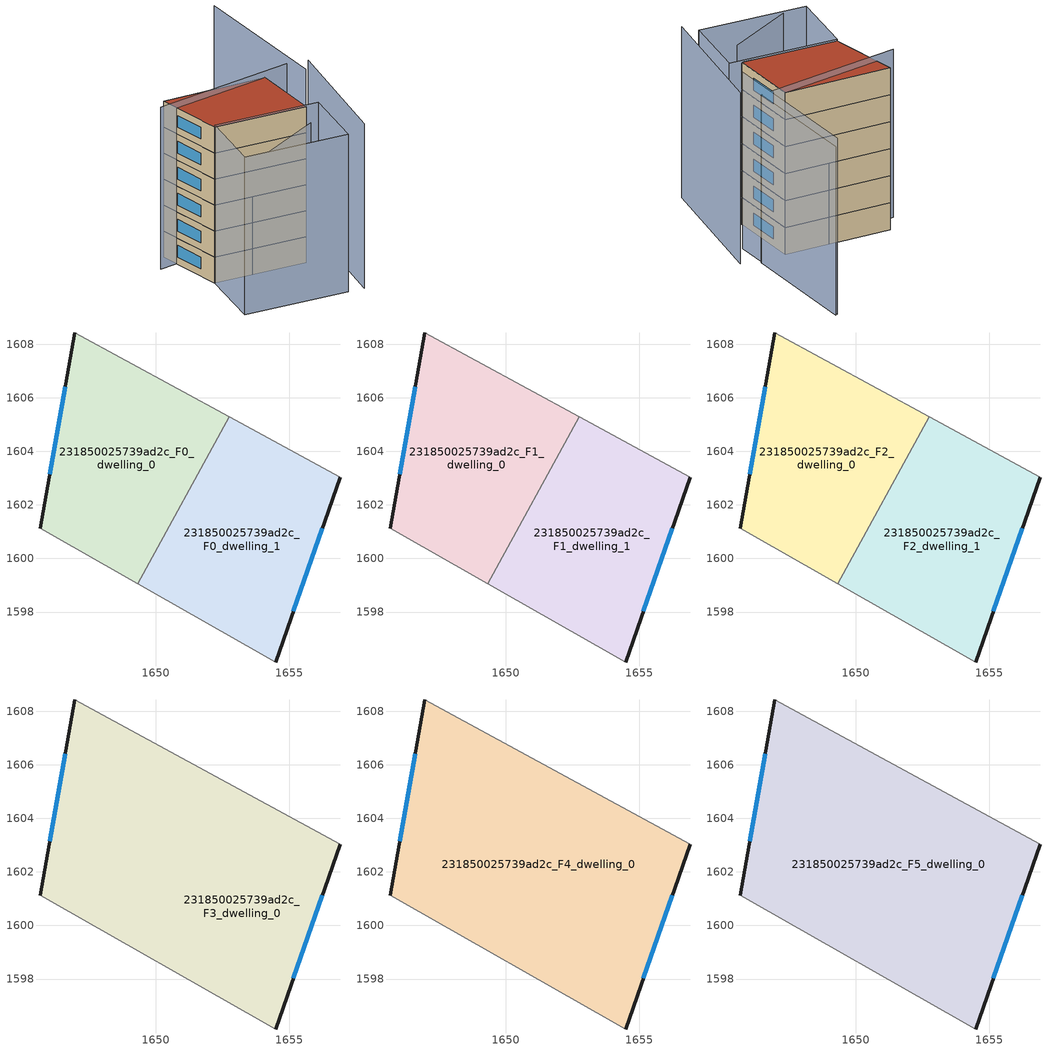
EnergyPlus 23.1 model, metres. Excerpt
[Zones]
231850025739ad2c_F0_dwelling_0
 floor ground (EU_floor_Construction): 1652.75,1605.29 1649.34,1599.05 1645.68,1601.13 1646.98,1608.43 z0
 wall outside (EU_wall_Construction): 1646.98,1608.43 1645.68,1601.13 z0:3
 wall adiabatic (EU_wall_Construction): 1645.68,1601.13 1649.34,1599.05 / 1652.75,1605.29 1646.98,1608.43 z0:3
 wall to 231850025739ad2c_F0_dwelling_1 (EU_wall_Construction): 1649.34,1599.05 1652.75,1605.29 z0:3
 window (EU_Window_Construction): 1646.62,1606.42 1646.04,1603.14 z0.83:2.17
231850025739ad2c_F0_dwelling_1
 floor ground (EU_floor_Construction): 1656.89,1603.03 1654.48,1596.12 1649.34,1599.05 1652.75,1605.29 z0
 wall outside (EU_wall_Construction): 1654.48,1596.12 1656.89,1603.03 z0:3
 wall adiabatic (EU_wall_Construction): 1649.34,1599.05 1654.48,1596.12 / 1656.89,1603.03 1652.75,1605.29 z0:3
 window (EU_Window_Construction): 1655.15,1598.02 1656.23,1601.13 z0.83:2.17
231850025739ad2c_F1_dwelling_0
 floor to 231850025739ad2c_F0_dwelling_0 (EU_floor_Construction): 1652.75,1605.29 1649.34,1599.05 1645.68,1601.13 1646.98,1608.43 z3
 wall outside (EU_wall_Construction): 1646.98,1608.43 1645.68,1601.13 z3:6
 wall adiabatic (EU_wall_Construction): 1645.68,1601.13 1649.34,1599.05 / 1652.75,1605.29 1646.98,1608.43 z3:6
 wall to 231850025739ad2c_F1_dwelling_1 (EU_wall_Construction): 1649.34,1599.05 1652.75,1605.29 z3:6
 window (EU_Window_Construction): 1646.62,1606.42 1646.04,1603.14 z3.83:5.17
231850025739ad2c_F1_dwelling_1
 floor to 231850025739ad2c_F0_dwelling_1 (EU_floor_Construction): 1656.89,1603.03 1654.48,1596.12 1649.34,1599.05 1652.75,1605.29 z3
 wall outside (EU_wall_Construction): 1654.48,1596.12 1656.89,1603.03 z3:6
 wall adiabatic (EU_wall_Construction): 1649.34,1599.05 1654.48,1596.12 / 1656.89,1603.03 1652.75,1605.29 z3:6
 window (EU_Window_Construction): 1655.15,1598.02 1656.23,1601.13 z3.83:5.17
231850025739ad2c_F2_dwelling_0
 floor to 231850025739ad2c_F1_dwelling_0 (EU_floor_Construction): 1652.75,1605.29 1649.34,1599.05 1645.68,1601.13 1646.98,1608.43 z6
 wall outside (EU_wall_Construction): 1646.98,1608.43 1645.68,1601.13 z6:9
 wall adiabatic (EU_wall_Construction): 1645.68,1601.13 1649.34,1599.05 / 1652.75,1605.29 1646.98,1608.43 z6:9
 wall to 231850025739ad2c_F2_dwelling_1 (EU_wall_Construction): 1649.34,1599.05 1652.75,1605.29 z6:9
 window (EU_Window_Construction): 1646.62,1606.42 1646.04,1603.14 z6.83:8.17
231850025739ad2c_F2_dwelling_1
 floor to 231850025739ad2c_F1_dwelling_1 (EU_floor_Construction): 1656.89,1603.03 1654.48,1596.12 1649.34,1599.05 1652.75,1605.29 z6
 wall outside (EU_wall_Construction): 1654.48,1596.12 1656.89,1603.03 z6:9
 wall adiabatic (EU_wall_Construction): 1649.34,1599.05 1654.48,1596.12 / 1656.89,1603.03 1652.75,1605.29 z6:9
 window (EU_Window_Construction): 1655.15,1598.02 1656.23,1601.13 z6.83:8.17
231850025739ad2c_F3_dwelling_0
 floor to 231850025739ad2c_F2_dwelling_0 (EU_floor_Construction): 1652.75,1605.29 1649.34,1599.05 1645.68,1601.13 1646.98,1608.43 z9
 floor to 231850025739ad2c_F2_dwelling_1 (EU_floor_Construction): 1656.89,1603.03 1654.48,1596.12 1649.34,1599.05 1652.75,1605.29 z9
 wall outside (EU_wall_Construction): 1654.48,1596.12 1656.89,1603.03 / 1646.98,1608.43 1645.68,1601.13 z9:12
 wall adiabatic (EU_wall_Construction): 1645.68,1601.13 1654.48,1596.12 / 1656.89,1603.03 1646.98,1608.43 z9:12
 window (EU_Window_Construction): 1655.15,1598.02 1656.23,1601.13 / 1646.62,1606.42 1646.04,1603.14 z9.83:11.17
231850025739ad2c_F4_dwelling_0
 floor to 231850025739ad2c_F3_dwelling_0 (EU_floor_Construction): 1656.89,1603.03 1654.48,1596.12 1645.68,1601.13 1646.98,1608.43 z12
 wall outside (EU_wall_Construction): 1654.48,1596.12 1656.89,1603.03 / 1646.98,1608.43 1645.68,1601.13 z12:15
 wall adiabatic (EU_wall_Construction): 1645.68,1601.13 1654.48,1596.12 / 1656.89,1603.03 1646.98,1608.43 z12:15
 window (EU_Window_Construction): 1655.15,1598.02 1656.23,1601.13 / 1646.62,1606.42 1646.04,1603.14 z12.83:14.17
231850025739ad2c_F5_dwelling_0
 floor to 231850025739ad2c_F4_dwelling_0 (EU_floor_Construction): 1656.89,1603.03 1654.48,1596.12 1645.68,1601.13 1646.98,1608.43 z15
 wall outside (EU_wall_Construction): 1654.48,1596.12 1656.89,1603.03 / 1646.98,1608.43 1645.68,1601.13 z15:18
 wall adiabatic (EU_wall_Construction): 1645.68,1601.13 1654.48,1596.12 / 1656.89,1603.03 1646.98,1608.43 z15:18
 window (EU_Window_Construction): 1655.15,1598.02 1656.23,1601.13 / 1646.62,1606.42 1646.04,1603.14 z15.83:17.17
 roof outside (EU_roof_Construction): 1654.48,1596.12 1656.89,1603.03 1646.98,1608.43 1645.68,1601.13 z18
shading: 1644.28,1593.72 1652.04,1593.8 z0:18; 1653.63,1588.34 1660.89,1600.52 z0:19; 1645.68,1601.13 1655.64,1595.47 / 1655.64,1595.47 1652.08,1589.22 / 1652.08,1589.22 1642.13,1594.88 / 1642.13,1594.88 1645.68,1601.13 z0:18.2; 1658.35,1599.01 1663.5,1614.03 z0:19.6; 1663.66,1613.98 1659.56,1602.1 / 1659.56,1602.1 1644.8,1607.2 z0:18.7
[Building]
EU S2 Campaign: North Axis=0; Terrain=City; Solar Distribution=FullExterior
[Site:Location]
Lyon-Bron: Latitude=45.75; Longitude=5; Time Zone=1; Elevation=198
[SizingPeriod:WeatherFileDays]
AnnualSizingPeriod: Begin Month=1; Begin Day of Month=1; End Month=12; End Day of Month=31; Day of Week for Start Day=Monday; Use Weather File Daylight Saving Period=No; Use Weather File Rain and Snow Indicators=No
[MATERIAL]
EU_InternalMass_Material: Roughness=MediumRough; Thickness=0.1; Conductivity=1; Density=1800; Specific Heat=900; Thermal Absorptance=0.9; Solar Absorptance=0.7; Visible Absorptance=0.7
[MATERIAL:NOMASS] Roughness=MediumRough; Thermal Absorptance=0.9; Solar Absorptance=0.7; Visible Absorptance=0.7
Name | Thermal Resistance
EU_wall_NoMass | 0.87146
EU_roof_NoMass | 0.842276
EU_floor_NoMass | 0.496999
[WINDOWMATERIAL:SIMPLEGLAZINGSYSTEM]
EU_Window_SimpleGlazing: UFactor=2.2525; Solar Heat Gain Coefficient=0.76; Visible Transmittance=0.76
[CONSTRUCTION]
EU_wall_Construction: EU_wall_NoMass
EU_roof_Construction: EU_roof_NoMass
EU_floor_Construction: EU_floor_NoMass
EU_Window_Construction: EU_Window_SimpleGlazing
EU_InternalMass_Construction: EU_InternalMass_Material
[ZONE] Type=1; Multiplier=1; Ceiling Height=autocalculate; Floor Area=autocalculate; Part of Total Floor Area=Yes
Name | Volume
231850025739ad2c_F0_dwelling_0 | 114.169
231850025739ad2c_F1_dwelling_0; 231850025739ad2c_F2_dwelling_0; 231850025739ad2c_F0_dwelling_1 | 114.17
231850025739ad2c_F3_dwelling_0; 231850025739ad2c_F4_dwelling_0; 231850025739ad2c_F5_dwelling_0 | 228.331
231850025739ad2c_F1_dwelling_1; 231850025739ad2c_F2_dwelling_1 | 114.171
[INTERNALMASS] Construction=EU_InternalMass_Construction
Name | Zone or ZoneList | Surface Area
231850025739ad2c_F0_dwelling_0_EU_InternalMass | 231850025739ad2c_F0_dwelling_0 | 38.0565
231850025739ad2c_F0_dwelling_1_EU_InternalMass | 231850025739ad2c_F0_dwelling_1 | 38.0567
231850025739ad2c_F1_dwelling_0_EU_InternalMass | 231850025739ad2c_F1_dwelling_0 | 38.0565
231850025739ad2c_F1_dwelling_1_EU_InternalMass | 231850025739ad2c_F1_dwelling_1 | 38.0567
231850025739ad2c_F2_dwelling_0_EU_InternalMass | 231850025739ad2c_F2_dwelling_0 | 38.0565
231850025739ad2c_F2_dwelling_1_EU_InternalMass | 231850025739ad2c_F2_dwelling_1 | 38.0567
231850025739ad2c_F3_dwelling_0_EU_InternalMass | 231850025739ad2c_F3_dwelling_0 | 76.1102
231850025739ad2c_F4_dwelling_0_EU_InternalMass | 231850025739ad2c_F4_dwelling_0 | 76.1102
231850025739ad2c_F5_dwelling_0_EU_InternalMass | 231850025739ad2c_F5_dwelling_0 | 76.1102
[OTHEREQUIPMENT] Fuel Type=Electricity; Design Level Calculation Method=Watts/Area; Power per Zone Floor Area=1; Fraction Latent=0; Fraction Radiant=0; Fraction Lost=0; Carbon Dioxide Generation Rate=0; EndUse Subcategory=EU_Step8_InternalGains
Name | Zone or ZoneList or Space or SpaceList | Schedule
EU_Step8_InternalGain_231850025739ad2c_F0_dwelling_0_f000 | 231850025739ad2c_F0_dwelling_0 | EU_Step8_GainSchedule_231850025739ad2c_F0_dwelling_0_f000
EU_Step8_InternalGain_231850025739ad2c_F0_dwelling_1_f000 | 231850025739ad2c_F0_dwelling_1 | EU_Step8_GainSchedule_231850025739ad2c_F0_dwelling_1_f000
EU_Step8_InternalGain_231850025739ad2c_F1_dwelling_0_f000 | 231850025739ad2c_F1_dwelling_0 | EU_Step8_GainSchedule_231850025739ad2c_F1_dwelling_0_f000
EU_Step8_InternalGain_231850025739ad2c_F1_dwelling_1_f000 | 231850025739ad2c_F1_dwelling_1 | EU_Step8_GainSchedule_231850025739ad2c_F1_dwelling_1_f000
EU_Step8_InternalGain_231850025739ad2c_F2_dwelling_0_f000 | 231850025739ad2c_F2_dwelling_0 | EU_Step8_GainSchedule_231850025739ad2c_F2_dwelling_0_f000
EU_Step8_InternalGain_231850025739ad2c_F2_dwelling_1_f000 | 231850025739ad2c_F2_dwelling_1 | EU_Step8_GainSchedule_231850025739ad2c_F2_dwelling_1_f000
EU_Step8_InternalGain_231850025739ad2c_F3_dwelling_0_f000 | 231850025739ad2c_F3_dwelling_0 | EU_Step8_GainSchedule_231850025739ad2c_F3_dwelling_0_f000
EU_Step8_InternalGain_231850025739ad2c_F4_dwelling_0_f000 | 231850025739ad2c_F4_dwelling_0 | EU_Step8_GainSchedule_231850025739ad2c_F4_dwelling_0_f000
EU_Step8_InternalGain_231850025739ad2c_F5_dwelling_0_f000 | 231850025739ad2c_F5_dwelling_0 | EU_Step8_GainSchedule_231850025739ad2c_F5_dwelling_0_f000
[ZONEVENTILATION:DESIGNFLOWRATE] Schedule=EU_AlwaysOn; Design Flow Rate Calculation Method=AirChanges/Hour; Air Changes per Hour=0.425; Ventilation Type=Natural; Fan Pressure Rise=0; Fan Total Efficiency=1; Constant Term Coefficient=1; Temperature Term Coefficient=0; Velocity Term Coefficient=0; Velocity Squared Term Coefficient=0; Minimum Indoor Temperature=-100; Maximum Indoor Temperature=100; Delta Temperature=-100; Minimum Outdoor Temperature=-100; Maximum Outdoor Temperature=100; Maximum Wind Speed=40
Name | Zone or ZoneList or Space or SpaceList
EU_ConstantAir_231850025739ad2c_F0_dwelling_0 | 231850025739ad2c_F0_dwelling_0
EU_ConstantAir_231850025739ad2c_F0_dwelling_1 | 231850025739ad2c_F0_dwelling_1
EU_ConstantAir_231850025739ad2c_F1_dwelling_0 | 231850025739ad2c_F1_dwelling_0
EU_ConstantAir_231850025739ad2c_F1_dwelling_1 | 231850025739ad2c_F1_dwelling_1
EU_ConstantAir_231850025739ad2c_F2_dwelling_0 | 231850025739ad2c_F2_dwelling_0
EU_ConstantAir_231850025739ad2c_F2_dwelling_1 | 231850025739ad2c_F2_dwelling_1
EU_ConstantAir_231850025739ad2c_F3_dwelling_0 | 231850025739ad2c_F3_dwelling_0
EU_ConstantAir_231850025739ad2c_F4_dwelling_0 | 231850025739ad2c_F4_dwelling_0
EU_ConstantAir_231850025739ad2c_F5_dwelling_0 | 231850025739ad2c_F5_dwelling_0
[HVACTEMPLATE:THERMOSTAT] Constant Heating Setpoint=20; Constant Cooling Setpoint=50
EU_HeatOnly_231850025739ad2c_F0_dwelling_0; EU_HeatOnly_231850025739ad2c_F0_dwelling_1; EU_HeatOnly_231850025739ad2c_F1_dwelling_0; EU_HeatOnly_231850025739ad2c_F1_dwelling_1; EU_HeatOnly_231850025739ad2c_F2_dwelling_0; EU_HeatOnly_231850025739ad2c_F2_dwelling_1; EU_HeatOnly_231850025739ad2c_F3_dwelling_0; EU_HeatOnly_231850025739ad2c_F4_dwelling_0; EU_HeatOnly_231850025739ad2c_F5_dwelling_0
[HVACTEMPLATE:ZONE:IDEALLOADSAIRSYSTEM] System Availability Schedule=EU_AlwaysOn; Maximum Heating Supply Air Temperature=50; Minimum Cooling Supply Air Temperature=13; Maximum Heating Supply Air Humidity Ratio=0.0156; Minimum Cooling Supply Air Humidity Ratio=0.0077; Heating Limit=NoLimit; Cooling Limit=NoLimit; Heating Availability Schedule=EU_AlwaysOn; Cooling Availability Schedule=EU_CoolingOff; Dehumidification Control Type=ConstantSensibleHeatRatio; Cooling Sensible Heat Ratio=0.7; Dehumidification Setpoint=60; Humidification Control Type=None; Humidification Setpoint=30; Outdoor Air Method=None; Outdoor Air Flow Rate per Person=0.00944; Outdoor Air Flow Rate per Zone Floor Area=0; Outdoor Air Flow Rate per Zone=0; Demand Controlled Ventilation Type=None; Outdoor Air Economizer Type=NoEconomizer; Heat Recovery Type=None; Sensible Heat Recovery Effectiveness=0.7; Latent Heat Recovery Effectiveness=0.65
Name | Template Thermostat
231850025739ad2c_F0_dwelling_0 | EU_HeatOnly_231850025739ad2c_F0_dwelling_0
231850025739ad2c_F0_dwelling_1 | EU_HeatOnly_231850025739ad2c_F0_dwelling_1
231850025739ad2c_F1_dwelling_0 | EU_HeatOnly_231850025739ad2c_F1_dwelling_0
231850025739ad2c_F1_dwelling_1 | EU_HeatOnly_231850025739ad2c_F1_dwelling_1
231850025739ad2c_F2_dwelling_0 | EU_HeatOnly_231850025739ad2c_F2_dwelling_0
231850025739ad2c_F2_dwelling_1 | EU_HeatOnly_231850025739ad2c_F2_dwelling_1
231850025739ad2c_F3_dwelling_0 | EU_HeatOnly_231850025739ad2c_F3_dwelling_0
231850025739ad2c_F4_dwelling_0 | EU_HeatOnly_231850025739ad2c_F4_dwelling_0
231850025739ad2c_F5_dwelling_0 | EU_HeatOnly_231850025739ad2c_F5_dwelling_0
[SIZING:ZONE] Zone Cooling Design Supply Air Temperature Input Method=SupplyAirTemperature; Zone Cooling Design Supply Air Temperature=13; Zone Heating Design Supply Air Temperature Input Method=SupplyAirTemperature; Zone Heating Design Supply Air Temperature=50; Zone Cooling Design Supply Air Humidity Ratio=0.008; Zone Heating Design Supply Air Humidity Ratio=0.008; Cooling Design Air Flow Method=DesignDay; Cooling Design Air Flow Rate=0; Cooling Minimum Air Flow per Zone Floor Area=0.000762; Cooling Minimum Air Flow=0; Cooling Minimum Air Flow Fraction=0.2; Heating Design Air Flow Method=DesignDay; Heating Design Air Flow Rate=0; Heating Maximum Air Flow per Zone Floor Area=0.002032; Heating Maximum Air Flow=0.141576; Heating Maximum Air Flow Fraction=0.3; Account for Dedicated Outdoor Air System=No; Dedicated Outdoor Air System Control Strategy=NeutralSupplyAir; Dedicated Outdoor Air Low Setpoint Temperature for Design=autosize; Dedicated Outdoor Air High Setpoint Temperature for Design=autosize; Zone Load Sizing Method=Sensible Load Only No Latent Load; Zone Latent Cooling Design Supply Air Humidity Ratio Input Method=HumidityRatioDifference; Zone Cooling Design Supply Air Humidity Ratio Difference=0.005; Zone Latent Heating Design Supply Air Humidity Ratio Input Method=HumidityRatioDifference; Zone Humidification Design Supply Air Humidity Ratio Difference=0.005
231850025739ad2c_F0_dwelling_0; 231850025739ad2c_F0_dwelling_1; 231850025739ad2c_F1_dwelling_0; 231850025739ad2c_F1_dwelling_1; 231850025739ad2c_F2_dwelling_0; 231850025739ad2c_F2_dwelling_1; 231850025739ad2c_F3_dwelling_0; 231850025739ad2c_F4_dwelling_0; 231850025739ad2c_F5_dwelling_0
[SCHEDULE:CONSTANT]
Name | Hourly Value
EU_AlwaysOn | 1
EU_CoolingOff | 0
[SCHEDULE:FILE] Column Number=1; Rows to Skip at Top=0; Number of Hours of Data=8760; Column Separator=Comma; Interpolate to Timestep=No; Minutes per Item=60; Adjust Schedule for Daylight Savings=Yes
Name | File
EU_Step8_GainSchedule_231850025739ad2c_F0_dwelling_0_f000 | ../../schedules/231850025739ad2c/231850025739ad2c_F0_dwelling_0_f000_gain.csv
EU_Step8_GainSchedule_231850025739ad2c_F0_dwelling_1_f000 | ../../schedules/231850025739ad2c/231850025739ad2c_F0_dwelling_1_f000_gain.csv
EU_Step8_GainSchedule_231850025739ad2c_F1_dwelling_0_f000 | ../../schedules/231850025739ad2c/231850025739ad2c_F1_dwelling_0_f000_gain.csv
EU_Step8_GainSchedule_231850025739ad2c_F1_dwelling_1_f000 | ../../schedules/231850025739ad2c/231850025739ad2c_F1_dwelling_1_f000_gain.csv
EU_Step8_GainSchedule_231850025739ad2c_F2_dwelling_0_f000 | ../../schedules/231850025739ad2c/231850025739ad2c_F2_dwelling_0_f000_gain.csv
EU_Step8_GainSchedule_231850025739ad2c_F2_dwelling_1_f000 | ../../schedules/231850025739ad2c/231850025739ad2c_F2_dwelling_1_f000_gain.csv
EU_Step8_GainSchedule_231850025739ad2c_F3_dwelling_0_f000 | ../../schedules/231850025739ad2c/231850025739ad2c_F3_dwelling_0_f000_gain.csv
EU_Step8_GainSchedule_231850025739ad2c_F4_dwelling_0_f000 | ../../schedules/231850025739ad2c/231850025739ad2c_F4_dwelling_0_f000_gain.csv
EU_Step8_GainSchedule_231850025739ad2c_F5_dwelling_0_f000 | ../../schedules/231850025739ad2c/231850025739ad2c_F5_dwelling_0_f000_gain.csv
